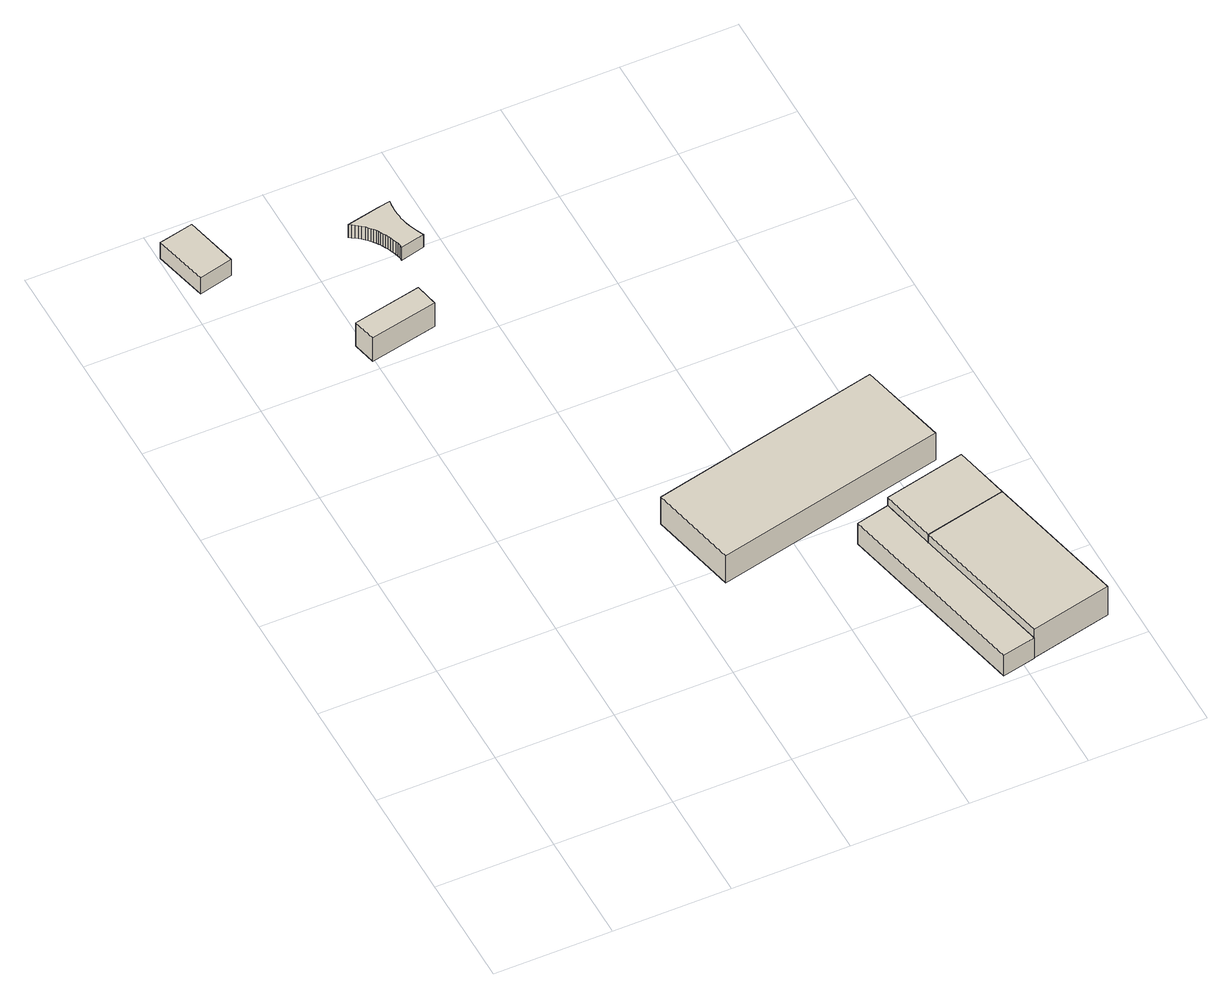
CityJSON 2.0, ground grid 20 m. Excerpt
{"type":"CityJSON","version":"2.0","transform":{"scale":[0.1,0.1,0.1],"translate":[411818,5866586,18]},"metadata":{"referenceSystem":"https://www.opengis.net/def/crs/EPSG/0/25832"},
"CityObjects":{
"building1":{"type":"Building","attributes":{"Gemeindeschluessel":"03454033","AbsoluteHoehe":"18.868","MittlereTraufHoehe":"21.399","Firsthoehe":"23.405","function":"31001_2500","roofType":"3200","measuredHeight":4.54},"address":[{"country":"Germany","locality":"Lorup"}],"geometry":[{"type":"MultiSurface","lod":"1","boundaries":[[[0,1,2,3]],[[4,5,6,7]],[[4,7,3,2]],[[5,4,2,1]],[[6,5,1,0]],[[7,6,0,3]]]}]},
"building2":{"type":"Building","attributes":{"Gemeindeschluessel":"03454033","AbsoluteHoehe":"18.687","MittlereTraufHoehe":"20.276","Firsthoehe":"27.357","function":"31001_2500","roofType":"3100","measuredHeight":8.67},"address":[{"country":"Germany","locality":"Lorup"}],"geometry":[{"type":"MultiSurface","lod":"1","boundaries":[[[8,9,10,11]],[[12,13,14,15]],[[12,15,11,10]],[[13,12,10,9]],[[14,13,9,8]],[[15,14,8,11]]]}]},
"building3":{"type":"Building","attributes":{"Gemeindeschluessel":"03454033","AbsoluteHoehe":"18.981","MittlereTraufHoehe":"21.844","Firsthoehe":"21.844","function":"31001_2500","roofType":"1000","measuredHeight":2.86},"address":[{"country":"Germany","locality":"Lorup"}],"geometry":[{"type":"MultiSurface","lod":"1","boundaries":[[[16,17,18,19,20,21,22,23,24,25,26,27,28,29,30,31,32,33,34,35,36,37,38,39,40,41,42,43,44,45,46,47,48,49,50,51,52,53,54,55,56]],[[57,58,59,60,61,62,63,64,65,66,67,68,69,70,71,72,73,74,75,76,77,78,79,80,81,82,83,84,85,86,87,88,89,90,91,92,93,94,95,96,97]],[[57,97,56,55]],[[58,57,55,54]],[[59,58,54,53]],[[60,59,53,52]],[[61,60,52,51]],[[62,61,51,50]],[[63,62,50,49]],[[64,63,49,48]],[[65,64,48,47]],[[66,65,47,46]],[[67,66,46,45]],[[68,67,45,44]],[[69,68,44,43]],[[70,69,43,42]],[[71,70,42,41]],[[72,71,41,40]],[[73,72,40,39]],[[74,73,39,38]],[[75,74,38,37]],[[76,75,37,36]],[[77,76,36,35]],[[78,77,35,34]],[[79,78,34,33]],[[80,79,33,32]],[[81,80,32,31]],[[82,81,31,30]],[[83,82,30,29]],[[84,83,29,28]],[[85,84,28,27]],[[86,85,27,26]],[[87,86,26,25]],[[88,87,25,24]],[[89,88,24,23]],[[90,89,23,22]],[[91,90,22,21]],[[92,91,21,20]],[[93,92,20,19]],[[94,93,19,18]],[[95,94,18,17]],[[96,95,17,16]],[[97,96,16,56]]]}]},
"building4":{"type":"Building","attributes":{"name":"Silos","Gemeindeschluessel":"03454033","AbsoluteHoehe":"19.186","MittlereTraufHoehe":"23.687","Firsthoehe":"26.438","function":"31001_2720","roofType":"3100","measuredHeight":7.25},"address":[{"country":"Germany","locality":"Lorup"}],"geometry":[{"type":"MultiSurface","lod":"1","boundaries":[[[98,99,100,101]],[[102,103,104,105]],[[102,105,101,100]],[[103,102,100,99]],[[104,103,99,98]],[[105,104,98,101]]]}]},
"building5":{"type":"Building","attributes":{"Gemeindeschluessel":"03454033","AbsoluteHoehe":"19.174","MittlereTraufHoehe":"23.701","Firsthoehe":"24.531","function":"31001_2720","roofType":"2100","measuredHeight":5.36},"address":[{"country":"Germany","locality":"Lorup"}],"children":["building5-1"],"geometry":[{"type":"MultiSurface","lod":"1","boundaries":[[[106,107,108,109]],[[110,111,112,113]],[[110,113,109,108]],[[111,110,108,107]],[[112,111,107,106]],[[109,113,114,115]],[[115,114,112,106]]]}]},
"building5-1":{"type":"BuildingPart","attributes":{"AbsoluteHoehe":"19.174","MittlereTraufHoehe":"24.537","Firsthoehe":"26.524","roofType":"3100","measuredHeight":7.35},"parents":["building5"],"geometry":[{"type":"MultiSurface","lod":"1","boundaries":[[[116,117,118,119]],[[120,114,112,121]],[[120,121,119,118]],[[114,120,118,117]],[[116,106,115,117]],[[121,112,116,119]],[[106,112,114,115]]]}]},
"building6":{"type":"Building","attributes":{"Gemeindeschluessel":"03454033","AbsoluteHoehe":"19.253","MittlereTraufHoehe":"24.559","Firsthoehe":"26.437","function":"31001_2720","roofType":"3100","measuredHeight":7.18},"address":[{"country":"Germany","locality":"Lorup"}],"geometry":[{"type":"MultiSurface","lod":"1","boundaries":[[[117,122,123,118]],[[124,125,126,127]],[[124,127,118,123]],[[125,124,123,122]],[[126,125,122,117]],[[127,126,117,118]]]}]}
},
"vertices":[
[62,1362,44],[3,1349,44],[25,1256,44],[83,1270,44],[25,1256,9],[3,1349,9],[62,1362,9],[83,1270,9],
[188,1058,58],[197,1018,58],[313,1042,58],[305,1082,58],[313,1042,7],[197,1018,7],[188,1058,7],[305,1082,7],
[276,1262,38],[280,1259,38],[285,1256,38],[289,1253,38],[293,1250,38],[297,1246,38],[300,1243,38],[303,1239,38],[306,1236,38],[309,1232,38],[311,1229,38],[313,1226,38],[315,1222,38],[317,1218,38],[319,1214,38],[321,1209,38],[323,1204,38],[325,1199,38],[326,1194,38],[327,1189,38],[327,1184,38],[369,1194,38],[368,1195,38],[365,1201,38],[363,1206,38],[361,1211,38],[359,1216,38],[357,1221,38],[356,1225,38],[355,1230,38],[354,1235,38],[353,1239,38],[353,1244,38],[352,1249,38],[352,1254,38],[352,1259,38],[352,1265,38],[352,1270,38],[353,1276,38],[353,1278,38],[332,1274,38],[353,1278,10],[353,1276,10],[352,1270,10],[352,1265,10],[352,1259,10],[352,1254,10],[352,1249,10],[353,1244,10],[353,1239,10],[354,1235,10],[355,1230,10],[356,1225,10],[357,1221,10],[359,1216,10],[361,1211,10],[363,1206,10],[365,1201,10],[368,1195,10],[369,1194,10],[327,1184,10],[327,1189,10],[326,1194,10],[325,1199,10],[323,1204,10],[321,1209,10],[319,1214,10],[317,1218,10],[315,1222,10],[313,1226,10],[311,1229,10],[309,1232,10],[306,1236,10],[303,1239,10],[300,1243,10],[297,1246,10],[293,1250,10],[289,1253,10],[285,1256,10],[280,1259,10],[276,1262,10],[332,1274,10],
[831,609,71],[436,520,71],[470,367,71],[866,456,71],[470,367,12],[436,520,12],[831,609,12],[866,456,12],
[741,365,57],[684,352,57],[761,9,57],[818,22,57],[761,9,12],[684,352,12],[741,365,12],[818,22,12],[762,269,12],[762,269,57],
[741,365,75],[762,269,75],[901,300,75],[880,396,75],[901,300,12],[880,396,12],
[818,22,75],[957,53,75],[957,53,13],[818,22,13],[762,269,13],[901,300,13]
]}
